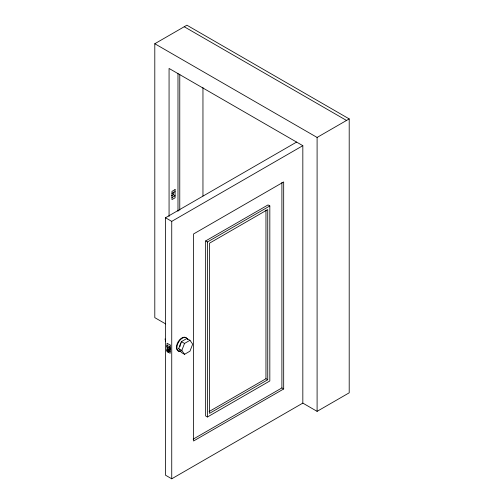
<?xml version="1.0" encoding="UTF-8"?>
<svg xmlns="http://www.w3.org/2000/svg" width="504" height="504" viewBox="0 0 504 504"><rect width="100%" height="100%" fill="white"/><g stroke="black" fill="none" stroke-linecap="round" stroke-linejoin="round"><path stroke-width="0.76" d="M178.693 348.642L181.409 341.63L186.852 338.493L189.97 340.294L192.692 344.163L189.97 351.175L184.533 354.312L181.409 352.51L178.693 348.642L181.812 350.444L184.533 354.312M181.812 350.444L184.533 343.432L189.97 340.294M165.665 323.921L154.797 317.646L154.797 43.735L186.902 25.2L349.203 118.906L349.203 392.818L317.098 411.352L302.828 403.112L171.738 478.8L165.495 475.196L165.495 217.759L296.591 142.078M171.965 193.435L175.083 191.633M171.429 195.804L173.3 194.72L175.083 195.754L171.965 197.555M165.495 217.759L171.738 221.363L302.828 145.681L302.828 403.112M154.797 43.735L317.098 137.441L349.203 118.906M205.645 240.937L268.04 204.914L269.823 205.947L269.823 380.967L207.428 416.991L205.645 415.957L205.645 240.937L207.428 241.97L269.823 205.947M167.952 352.012L167.952 347.892L169.735 346.865L169.735 350.986L167.952 352.012A4.416 2.551 0 0 1 167.057 349.436M209.078 411.566L265.954 378.731L267.737 379.764L267.737 209.557L209.513 243.174L209.513 413.381L267.737 379.764M193.139 439.179L281.894 387.935L283.676 388.968L283.676 181.938L193.567 233.963L193.567 440.994L283.676 388.968M184.225 26.744L346.531 120.45M302.828 145.681L169.067 68.45L169.067 216.455M181.409 341.63L184.533 343.432M170.182 347.124L167.057 345.322A4.416 2.551 0 0 0 167.952 347.892M169.735 350.986L170.182 351.238M186.852 338.493L187.627 339.595M165.035 338.934L165.64 341.195M317.098 137.441L317.098 411.352M281.894 182.486L281.894 387.935M265.954 210.092L265.954 378.731M207.428 241.97L207.428 416.991M202.954 87.576L202.954 196.012M179.764 74.245L179.764 210.187M177.981 73.534L177.981 211.308M173.3 191.974L173.3 194.72M171.738 221.363L171.738 478.8M180.111 346.456A3.27 1.89 -60 0 1 180.111 345.07L180.344 344.295A3.27 1.89 -60 0 1 181.188 342.827M186.631 338.329A7.724 4.46 -60 0 0 177.169 343.791L176.627 345.631A7.724 4.46 -60 0 0 180.489 351.124M187.078 338.587A7.724 4.46 -60 0 0 177.616 344.049L177.074 345.889A7.724 4.46 -60 0 0 180.936 351.382M175.083 189.573L171.965 191.375L171.965 199.616L175.083 197.814L175.083 189.573M169.735 348.409L167.952 349.436A0.63 0.365 60 0 1 168.393 350.211A0.63 0.365 60 0 1 167.952 350.469L169.735 349.436A0.63 0.365 60 0 0 170.182 349.184A0.63 0.365 60 0 0 169.735 348.409M170.182 345.064L167.057 343.262L167.057 351.496L170.182 353.298L170.182 345.064"/></g></svg>
